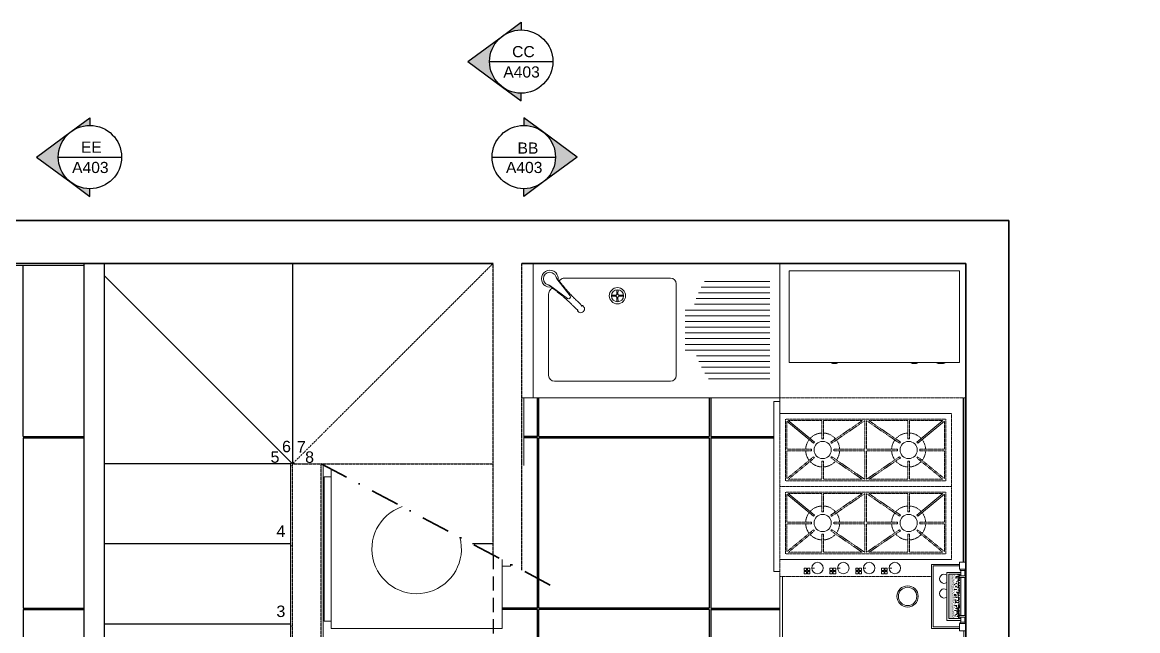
# Model space of a CAD drawing. Header units: millimetres. Extents: x -595 to 1676, y 24 to 912.
# Drawn here: x 481.2 to 870.5, y 268.2 to 480.7 of the extents above; entities that cross this region are included whole.
import ezdxf

# ---------------------------------------------------------------- set-up
doc = ezdxf.new("R2010")
doc.units = ezdxf.units.MM
doc.linetypes.add('DASHDOT', pattern=[1, 0.5, -0.25, 0, -0.25])
doc.linetypes.add('HIDDEN', pattern=[0.375, 0.25, -0.125])
for name, color, linetype, lineweight in [('A-FLOR-STRS', 1, 'Continuous', 25), ('A-FURN', 2, 'Continuous', 18), ('A-GLAZ-FULL', 4, 'Continuous', 25), ('A-WALL-FULL-EXTR', 3, 'Continuous', 35), ('A-WALL-FULL-INTR', 1, 'Continuous', 25)]:
    doc.layers.add(name, color=color, linetype=linetype, lineweight=lineweight)
doc.layers.add('A-TEXT', color=6, linetype='Continuous')
doc.layers.add('QUOTE', color=5, linetype='Continuous')
doc.styles.get("Standard").update_dxf_attribs({"font": 'arial.ttf'})

msp = doc.modelspace()

# ---------------------------------------------------------------- hatches: boundary and pattern name
at = {"layer": 'A-FURN'}
h = msp.add_hatch(color=256, dxfattribs=at)
h.dxf.hatch_style = 1
h.paths.add_polyline_path([(756.11, 288.92), (755.26, 288.92), (755.26, 288.07), (756.11, 288.07)])
h.paths.add_polyline_path([(763.96, 288.92), (763.11, 288.92), (763.11, 288.07), (763.96, 288.07)])
h.paths.add_polyline_path([(772.96, 290.07), (772.11, 290.07), (772.11, 289.22), (772.96, 289.22)])
h.paths.add_polyline_path([(783.11, 290.07), (782.26, 290.07), (782.26, 289.22), (783.11, 289.22)])
h = msp.add_hatch(dxfattribs=at)
h.set_pattern_fill('AR-SAND', color=256, scale=0.14, angle=-90, style=0)
h.set_pattern_definition([(307.5, (44.26596, -13765.78566), (0.2697553277, 0.00881907), [0, -0.2128, 0, -0.238, 0, -0.2275]), (277.5, (44.26596, -13765.78566), (0.395100449, -0.247768739), [0, -0.1148, 0, -0.1918, 0, -0.0735]), (237.5, (44.26596, -13765.61346), (0.0007922675, -0.4359798606), [0, -0.07, 0, -0.252, 0, -0.329]), (227.5, (44.26596, -13765.61346), (0.122874579, -0.420857725), [0, -0.035, 0, -0.1652, 0, -0.189])])
h.paths.add_polyline_path([(805.86, 287.9), (805.86, 272.41), (804.54, 272.41), (804.54, 287.9)])
h.paths.add_polyline_path([(804.54, 287.9), (804.54, 272.41)], flags=17)
h.paths.add_polyline_path([(808.74, 272.94), (808.35, 272.94), (808.35, 272.41), (808.74, 272.41)])
h.paths.add_polyline_path([(808.35, 287.37), (808.74, 287.37), (808.74, 287.9), (808.35, 287.9)])
h.paths.add_polyline_path([(808.74, 286.81), (808.35, 286.81), (808.35, 273.5), (808.74, 273.5)])
h = msp.add_hatch(dxfattribs=at)
h.set_pattern_fill('AR-SAND', color=256, scale=0.28, angle=-90, style=0)
h.set_pattern_definition([(307.5, (42.4995, -13765.78566), (0.539510655, 0.01763814), [0, -0.4256, 0, -0.476, 0, -0.455]), (277.5, (42.4995, -13765.78566), (0.7902009, -0.495537477), [0, -0.2296, 0, -0.3836, 0, -0.147]), (237.5, (42.4995, -13765.44126), (0.001584535, -0.871959721), [0, -0.14, 0, -0.504, 0, -0.658]), (227.5, (42.4995, -13765.44126), (0.24574916, -0.84171545), [0, -0.07, 0, -0.3304, 0, -0.378])])
h.paths.add_polyline_path([(806.58, 287.9), (806.58, 272.41), (805.68, 272.41), (805.6, 287.9)])
h = msp.add_hatch(dxfattribs=at)
h.set_pattern_fill('AR-SAND', color=256, scale=0.7, angle=-90, style=0)
h.set_pattern_definition([(307.5, (44.266, -13765.7857), (1.34877664, 0.04409535), [0, -1.064, 0, -1.19, 0, -1.1375]), (277.5, (44.266, -13765.7857), (1.97550225, -1.2388437), [0, -0.574, 0, -0.959, 0, -0.3675]), (237.5, (44.266, -13764.9247), (0.00396134, -2.1798993), [0, -0.35, 0, -1.26, 0, -1.645]), (227.5, (44.266, -13764.9247), (0.6143729, -2.10428862), [0, -0.175, 0, -0.826, 0, -0.945])])
h.paths.add_polyline_path([(807.69, 287.9), (807.69, 272.41), (806.58, 272.41), (806.58, 287.9)])
h = msp.add_hatch(dxfattribs=at)
h.set_pattern_fill('AR-SAND', color=256, scale=0.28, angle=-90, style=0)
h.set_pattern_definition([(307.5, (44.26596, -13765.78566), (0.539510655, 0.01763814), [0, -0.4256, 0, -0.476, 0, -0.455]), (277.5, (44.26596, -13765.78566), (0.7902009, -0.495537477), [0, -0.2296, 0, -0.3836, 0, -0.147]), (237.5, (44.26596, -13765.44126), (0.001584535, -0.871959721), [0, -0.14, 0, -0.504, 0, -0.658]), (227.5, (44.26596, -13765.44126), (0.24574916, -0.84171545), [0, -0.07, 0, -0.3304, 0, -0.378])])
h.paths.add_polyline_path([(808.18, 287.37), (808.35, 287.37), (808.35, 287.9), (807.69, 287.9), (807.69, 272.41), (808.35, 272.41), (808.35, 272.94), (808.18, 272.94), (808.18, 273.5), (808.35, 273.5), (808.35, 286.81), (808.18, 286.81)])
at = {"layer": 'QUOTE'}
h = msp.add_hatch(color=256, dxfattribs=at)
h.dxf.hatch_style = 1
h.paths.add_polyline_path([(856.77, 204.95), (847.87, 192.86, -0.5056), (865.66, 192.86)])
h.paths.add_polyline_path([(847.87, 192.86), (843.04, 186.31), (845.72, 186.31, -0.159985)])
h.paths.add_polyline_path([(865.66, 192.86, -0.159985), (867.82, 186.31), (870.49, 186.31)])
h.paths.add_polyline_path([(674.89, 433.65), (662.8, 442.55, -0.238429), (667.3, 433.65, -0.238429), (662.8, 424.75)])
h.paths.add_polyline_path([(662.8, 424.75, -0.159985), (656.25, 422.6), (656.25, 419.93)])
h.paths.add_polyline_path([(656.25, 447.37), (656.25, 444.7, -0.159985), (662.8, 442.55)])
h.paths.add_polyline_path([(655.34, 455.97, -0.159985), (648.79, 458.12), (655.34, 453.29)])
h.paths.add_polyline_path([(644.29, 467.02, -0.238429), (648.79, 475.91), (636.7, 467.02), (648.79, 458.12, -0.238429)])
h.paths.add_polyline_path([(655.34, 480.74), (648.79, 475.91, -0.159985), (655.34, 478.07)])
h.paths.add_polyline_path([(498.3, 442.55), (486.21, 433.65), (498.3, 424.75, -0.238429), (493.8, 433.65, -0.238429)])
h.paths.add_polyline_path([(504.85, 447.37), (498.3, 442.55, -0.159985), (504.85, 444.7)])
h.paths.add_polyline_path([(504.85, 422.6, -0.159985), (498.3, 424.75), (504.85, 419.93)])
h.paths.add_polyline_path([(267.69, 428.89), (255.6, 437.79, -0.238429), (260.1, 428.89, -0.238429), (255.6, 419.99)])
h.paths.add_polyline_path([(249.05, 442.61), (249.05, 439.94, -0.159985), (255.6, 437.79)])
h.paths.add_polyline_path([(255.6, 419.99, -0.159985), (249.05, 417.84), (249.05, 415.17)])

# ---------------------------------------------------------------- linework, layer by layer
at = {"layer": 'A-FLOR-STRS'}
for p, q in [((575.55, 396.49), (575.55, 326.84)), ((574.85, 326.49), (509.89, 326.49)), ((574.85, 298.49), (509.89, 298.49)), ((645.55, 298.49), (638.35, 298.49)), ((574.85, 270.49), (509.89, 270.49))]:
    msp.add_line(p, q, dxfattribs=at)
at = {"layer": 'A-FLOR-STRS', "linetype": 'HIDDEN', "ltscale": 0.001}
for p, q in [((575.9, 326.84), (645.55, 396.49)), ((575.55, 326.49), (645.55, 326.49))]:
    msp.add_line(p, q, dxfattribs=at)
at = {"layer": 'A-FLOR-STRS', "ltscale": 15}
msp.add_line((575.2, 326.84), (509.89, 392.15), dxfattribs=at)
at = {"layer": 'A-FURN'}
for p, q in [((502.89, 395.79), (310.02, 395.79)), ((745.55, 396.49), (659.55, 396.49)), ((659.55, 396.49), (659.55, 349.49)), ((745.55, 395.07), (745.55, 396.49)), ((745.55, 349.49), (745.55, 396.49)), ((745.55, 395.07), (745.55, 353.07)), ((748.86, 393.89), (808.36, 393.89)), ((748.86, 393.89), (748.86, 361.89)), ((808.36, 393.89), (808.36, 361.89)), ((669, 390.75), (668.6, 390.35)), ((707.45, 391.35), (670.43, 391.35)), ((709.45, 389.35), (709.45, 357.35)), ((742.15, 390.21), (719.26, 390.21)), ((664.93, 385.8), (664.93, 357.35)), ((666.22, 387.93), (665.51, 387.21)), ((688.45, 385.38), (686.83, 385.39)), ((688.76, 385.7), (688.75, 387.31)), ((689.11, 385.7), (689.13, 387.31)), ((689.43, 385.38), (691.05, 385.39)), ((742.15, 386.21), (717.22, 386.21)), ((742.15, 388.21), (718.15, 388.21)), ((673.45, 381.68), (674.5, 380.65)), ((674.99, 383.25), (676.04, 382.22)), ((688.45, 385.03), (686.83, 385.02)), ((688.76, 384.71), (688.75, 383.09)), ((689.11, 384.71), (689.13, 383.09)), ((689.43, 385.03), (691.05, 385.02)), ((742.15, 382.21), (715.86, 382.21)), ((742.15, 384.21), (716.46, 384.21)), ((742.15, 380.21), (712.58, 380.21)), ((742.15, 378.21), (712.58, 378.21)), ((742.15, 376.21), (712.58, 376.21)), ((742.15, 374.21), (712.58, 374.21)), ((742.15, 372.21), (712.58, 372.21)), ((742.15, 370.21), (712.58, 370.21)), ((742.15, 368.21), (712.58, 368.21)), ((742.15, 366.21), (712.58, 366.21)), ((742.15, 364.21), (716.54, 364.21)), ((742.15, 362.21), (717.32, 362.21)), ((742.15, 360.21), (718.27, 360.21)), ((742.15, 358.21), (719.4, 358.21)), ((808.36, 361.89), (748.86, 361.89)), ((763.31, 361.89), (766.07, 361.89)), ((791.14, 361.89), (793.94, 361.89)), ((803.61, 361.89), (799.91, 361.89)), ((707.45, 355.35), (666.93, 355.35)), ((742.15, 356.21), (720.75, 356.21)), ((745.55, 338.07), (745.55, 353.07)), ((659.55, 349.49), (655.55, 349.49)), ((656.25, 349.49), (656.25, 325.84)), ((659.55, 349.49), (745.55, 349.49)), ((743.55, 288.86), (743.55, 348.26)), ((743.55, 348.26), (745.55, 348.26)), ((809.55, 349.49), (809.55, 292.13)), ((809.85, 292.13), (809.85, 349.49)), ((805.55, 344.07), (745.55, 344.07)), ((757.39, 333.68), (748.05, 341.34)), ((757.71, 334.06), (748.55, 341.57)), ((793.39, 334.06), (802.54, 341.57)), ((793.71, 333.68), (803.05, 341.34)), ((760.8, 335.26), (760.3, 335.26)), ((790.3, 335.26), (790.8, 335.26)), ((756.61, 331.07), (756.61, 331.57)), ((757.39, 333.68), (757.71, 334.06)), ((763.69, 333.66), (763.41, 334.08)), ((764.49, 331.07), (764.49, 331.57)), ((786.61, 331.07), (786.61, 331.57)), ((787.41, 333.66), (787.69, 334.08)), ((793.71, 333.68), (793.39, 334.06)), ((794.49, 331.07), (794.49, 331.57)), ((757.71, 328.58), (757.39, 328.96)), ((760.8, 327.38), (760.3, 327.38)), ((763.41, 328.56), (763.69, 328.98)), ((787.69, 328.56), (787.41, 328.98)), ((790.3, 327.38), (790.8, 327.38)), ((793.39, 328.58), (793.71, 328.96)), ((574.85, 326.49), (575.2, 326.84)), ((574.85, 298.49), (574.85, 326.49)), ((574.85, 325.79), (575.55, 325.79)), ((575.2, 326.84), (575.55, 326.84)), ((575.2, 326.84), (575.55, 326.49)), ((575.55, 326.84), (575.9, 326.84)), ((575.55, 326.49), (575.55, 326.84)), ((575.55, 326.49), (575.9, 326.84)), ((576.25, 326.49), (575.9, 326.84)), ((586.25, 326.12), (586.25, 185.79)), ((589.05, 268.99), (589.05, 324.49)), ((589.05, 324.49), (589.32, 324.49)), ((589.05, 321.99), (586.55, 321.99)), ((586.55, 271.49), (586.55, 321.99)), ((757.39, 308.18), (748.05, 315.84)), ((757.71, 308.56), (748.55, 316.07)), ((793.39, 308.56), (802.54, 316.07)), ((793.71, 308.18), (803.05, 315.84)), ((757.39, 308.18), (757.71, 308.56)), ((760.8, 309.76), (760.3, 309.76)), ((763.69, 308.16), (763.41, 308.58)), ((787.41, 308.16), (787.69, 308.58)), ((790.3, 309.76), (790.8, 309.76)), ((793.71, 308.18), (793.39, 308.56)), ((756.61, 305.57), (756.61, 306.07)), ((764.49, 305.57), (764.49, 306.07)), ((786.61, 305.57), (786.61, 306.07)), ((794.49, 305.57), (794.49, 306.07)), ((757.71, 303.08), (757.39, 303.46)), ((760.8, 301.88), (760.3, 301.88)), ((763.41, 303.06), (763.69, 303.48)), ((787.69, 303.06), (787.41, 303.48)), ((790.3, 301.88), (790.8, 301.88)), ((793.39, 303.08), (793.71, 303.46)), ((574.85, 270.49), (574.85, 298.49)), ((574.85, 297.79), (575.55, 297.79)), ((648.65, 293.03), (648.65, 268.99)), ((805.55, 293.07), (745.55, 293.07)), ((810.52, 292.13), (808.34, 292.13)), ((808.34, 292.13), (808.34, 289.64)), ((810.52, 292.13), (810.52, 289.64)), ((648.65, 290.74), (651.65, 290.74)), ((651.65, 290.74), (651.65, 291.44)), ((743.55, 288.86), (745.55, 288.86)), ((754.11, 290.07), (754.96, 290.07)), ((754.11, 289.22), (754.11, 290.07)), ((754.11, 289.22), (754.96, 289.22)), ((754.11, 288.07), (754.11, 288.92)), ((754.11, 288.92), (754.96, 288.92)), ((754.96, 288.07), (754.11, 288.07)), ((754.96, 289.22), (754.96, 290.07)), ((754.96, 288.07), (754.96, 288.92)), ((755.26, 289.22), (755.26, 290.07)), ((755.26, 290.07), (756.11, 290.07)), ((755.26, 289.22), (756.11, 289.22)), ((755.26, 288.07), (755.26, 288.92)), ((755.26, 288.92), (756.11, 288.92)), ((756.11, 288.07), (755.26, 288.07)), ((756.11, 290.07), (756.11, 289.22)), ((756.11, 288.92), (756.11, 288.07)), ((757.67, 290.07), (756.99, 290.07)), ((763.11, 289.22), (763.11, 290.07)), ((763.11, 290.07), (763.96, 290.07)), ((763.11, 289.22), (763.96, 289.22)), ((763.11, 288.07), (763.11, 288.92)), ((763.11, 288.92), (763.96, 288.92)), ((763.96, 288.07), (763.11, 288.07)), ((763.96, 289.22), (763.96, 290.07)), ((763.96, 288.07), (763.96, 288.92)), ((764.26, 290.07), (765.11, 290.07)), ((764.26, 289.22), (764.26, 290.07)), ((764.26, 289.22), (765.11, 289.22)), ((764.26, 288.07), (764.26, 288.92)), ((764.26, 288.92), (765.11, 288.92)), ((765.11, 288.07), (764.26, 288.07)), ((765.11, 290.07), (765.11, 289.22)), ((765.11, 288.92), (765.11, 288.07)), ((766.67, 290.07), (765.99, 290.07)), ((772.11, 289.22), (772.11, 290.07)), ((772.11, 290.07), (772.96, 290.07)), ((772.11, 289.22), (772.96, 289.22)), ((772.11, 288.07), (772.11, 288.92)), ((772.11, 288.92), (772.96, 288.92)), ((772.96, 288.07), (772.11, 288.07)), ((772.96, 289.22), (772.96, 290.07)), ((772.96, 288.07), (772.96, 288.92)), ((773.26, 290.07), (774.11, 290.07)), ((773.26, 289.22), (773.26, 290.07)), ((773.26, 289.22), (774.11, 289.22)), ((773.26, 288.07), (773.26, 288.92)), ((773.26, 288.92), (774.11, 288.92)), ((774.11, 288.07), (773.26, 288.07)), ((774.11, 290.07), (774.11, 289.22)), ((774.11, 288.92), (774.11, 288.07)), ((775.67, 290.07), (774.99, 290.07)), ((781.11, 289.22), (781.11, 290.07)), ((781.11, 290.07), (781.96, 290.07)), ((781.11, 289.22), (781.96, 289.22)), ((781.11, 288.07), (781.11, 288.92)), ((781.11, 288.92), (781.96, 288.92)), ((781.96, 288.07), (781.11, 288.07)), ((781.96, 289.22), (781.96, 290.07)), ((781.96, 288.07), (781.96, 288.92)), ((782.26, 290.07), (783.11, 290.07)), ((782.26, 289.22), (782.26, 290.07)), ((782.26, 289.22), (783.11, 289.22)), ((782.26, 288.07), (782.26, 288.92)), ((782.26, 288.92), (783.11, 288.92)), ((783.11, 288.07), (782.26, 288.07)), ((783.11, 290.07), (783.11, 289.22)), ((783.11, 288.92), (783.11, 288.07)), ((784.67, 290.07), (783.99, 290.07)), ((798.52, 268.95), (798.52, 291.35)), ((798.52, 291.35), (808.34, 291.35)), ((799.08, 290.79), (808.34, 290.79)), ((799.08, 269.51), (799.08, 290.79)), ((803.89, 288.55), (803.89, 271.75)), ((803.89, 288.55), (808.74, 288.55)), ((808.34, 289.64), (810.52, 289.64)), ((808.54, 289.64), (808.54, 289.17)), ((808.54, 289.17), (810.32, 289.17)), ((808.74, 289.17), (808.74, 287.37)), ((810.12, 289.17), (810.12, 287.37)), ((810.32, 289.64), (810.32, 289.17)), ((745.55, 287.07), (745.55, 167.07)), ((746.55, 287.07), (746.55, 167.07)), ((804.54, 287.9), (804.54, 272.41)), ((804.54, 287.9), (808.74, 287.9)), ((808.18, 286.81), (808.18, 287.37)), ((808.18, 287.37), (810.12, 287.37)), ((810.12, 286.81), (808.18, 286.81)), ((808.74, 286.81), (808.74, 273.5)), ((810.12, 287.37), (810.55, 287.37)), ((810.55, 286.81), (810.12, 286.81)), ((810.12, 286.81), (810.12, 273.5)), ((810.12, 273.5), (808.18, 273.5)), ((808.18, 273.5), (808.18, 272.94)), ((808.18, 272.94), (810.12, 272.94)), ((808.74, 272.94), (808.74, 271.14)), ((810.55, 273.5), (810.12, 273.5)), ((810.12, 272.94), (810.55, 272.94)), ((810.12, 272.94), (810.12, 271.14)), ((574.85, 242.49), (574.85, 270.49)), ((574.85, 269.79), (575.55, 269.79)), ((589.05, 271.49), (586.55, 271.49)), ((648.65, 268.99), (589.05, 268.99)), ((808.34, 268.95), (798.52, 268.95)), ((808.34, 269.51), (799.08, 269.51)), ((803.89, 271.75), (808.74, 271.75)), ((804.54, 272.41), (808.74, 272.41)), ((808.74, 272.41), (804.54, 272.41)), ((808.34, 270.66), (810.52, 270.66)), ((808.34, 270.66), (808.34, 268.18)), ((808.54, 271.14), (810.32, 271.14)), ((808.54, 271.14), (808.54, 270.66)), ((810.32, 271.14), (810.32, 270.66)), ((810.52, 270.66), (810.52, 268.18)), ((808.34, 268.18), (810.52, 268.18)), ((809.85, 251.49), (809.85, 268.18))]:
    msp.add_line(p, q, dxfattribs=at)
at = {"layer": 'A-FURN', "ltscale": 4}
for p, q in [((667.87, 391.11), (667.83, 391.16)), ((667.83, 391.16), (672.43, 385.14)), ((667.92, 391.05), (667.87, 391.11)), ((667.96, 391), (667.92, 391.05)), ((668.01, 390.95), (667.96, 391)), ((668.05, 390.9), (668.01, 390.95)), ((668.1, 390.85), (668.05, 390.9)), ((668.15, 390.8), (668.1, 390.85)), ((668.2, 390.76), (668.15, 390.8)), ((668.24, 390.71), (668.2, 390.76)), ((668.29, 390.66), (668.24, 390.71)), ((668.34, 390.61), (668.29, 390.66)), ((668.39, 390.57), (668.34, 390.61)), ((668.44, 390.52), (668.39, 390.57)), ((668.49, 390.47), (668.44, 390.52)), ((668.54, 390.42), (668.49, 390.47)), ((668.58, 390.37), (668.54, 390.42)), ((668.63, 390.32), (668.58, 390.37)), ((668.67, 390.27), (668.63, 390.32)), ((668.72, 390.22), (668.67, 390.27)), ((668.76, 390.17), (668.72, 390.22)), ((668.81, 390.12), (668.76, 390.17)), ((668.85, 390.07), (668.81, 390.12)), ((668.89, 390.01), (668.85, 390.07)), ((668.93, 389.96), (668.89, 390.01)), ((668.98, 389.91), (668.93, 389.96)), ((669.02, 389.86), (668.98, 389.91)), ((669.06, 389.8), (669.02, 389.86)), ((669.1, 389.75), (669.06, 389.8)), ((669.14, 389.7), (669.1, 389.75)), ((669.19, 389.65), (669.14, 389.7)), ((669.23, 389.59), (669.19, 389.65)), ((669.27, 389.54), (669.23, 389.59)), ((669.31, 389.49), (669.27, 389.54)), ((669.35, 389.43), (669.31, 389.49)), ((669.4, 389.38), (669.35, 389.43)), ((669.44, 389.33), (669.4, 389.38)), ((669.48, 389.28), (669.44, 389.33)), ((669.66, 389.07), (669.48, 389.28)), ((664.72, 389.03), (664.69, 389.04)), ((664.75, 389.01), (664.72, 389.03)), ((664.77, 389), (664.75, 389.01)), ((664.8, 388.99), (664.77, 389)), ((664.83, 388.98), (664.8, 388.99)), ((664.86, 388.97), (664.83, 388.98)), ((664.88, 388.96), (664.86, 388.97)), ((664.91, 388.95), (664.88, 388.96)), ((664.94, 388.94), (664.91, 388.95)), ((664.97, 388.93), (664.94, 388.94)), ((664.99, 388.91), (664.97, 388.93)), ((665.02, 388.9), (664.99, 388.91)), ((665.05, 388.89), (665.02, 388.9)), ((665.08, 388.88), (665.05, 388.89)), ((665.1, 388.87), (665.08, 388.88)), ((665.13, 388.85), (665.1, 388.87)), ((665.16, 388.84), (665.13, 388.85)), ((665.18, 388.83), (665.16, 388.84)), ((665.21, 388.81), (665.18, 388.83)), ((665.23, 388.8), (665.21, 388.81)), ((665.29, 388.76), (665.23, 388.8)), ((671.51, 384.2), (665.29, 388.76)), ((665.35, 388.73), (665.29, 388.76)), ((665.4, 388.69), (665.35, 388.73)), ((665.46, 388.65), (665.4, 388.69)), ((665.51, 388.6), (665.46, 388.65)), ((665.56, 388.56), (665.51, 388.6)), ((665.62, 388.52), (665.56, 388.56)), ((665.67, 388.47), (665.62, 388.52)), ((665.72, 388.42), (665.67, 388.47)), ((665.77, 388.38), (665.72, 388.42)), ((665.82, 388.33), (665.77, 388.38)), ((665.86, 388.28), (665.82, 388.33)), ((665.91, 388.23), (665.86, 388.28)), ((665.96, 388.18), (665.91, 388.23)), ((666.01, 388.14), (665.96, 388.18)), ((666.06, 388.09), (666.01, 388.14)), ((666.11, 388.04), (666.06, 388.09)), ((666.16, 387.99), (666.11, 388.04)), ((666.21, 387.95), (666.16, 387.99)), ((666.26, 387.9), (666.21, 387.95)), ((666.4, 387.79), (666.26, 387.9)), ((667.06, 387.27), (666.4, 387.79)), ((667.29, 387.1), (667.06, 387.27)), ((667.51, 386.92), (667.29, 387.1)), ((667.73, 386.75), (667.51, 386.92)), ((667.95, 386.57), (667.73, 386.75)), ((668.17, 386.39), (667.95, 386.57)), ((668.4, 386.22), (668.17, 386.39)), ((668.62, 386.04), (668.4, 386.22)), ((668.84, 385.86), (668.62, 386.04)), ((669.06, 385.68), (668.84, 385.86)), ((669.28, 385.5), (669.06, 385.68)), ((669.5, 385.32), (669.28, 385.5)), ((669.84, 388.85), (669.66, 389.07)), ((670.02, 388.64), (669.84, 388.85)), ((670.19, 388.43), (670.02, 388.64)), ((670.37, 388.22), (670.19, 388.43)), ((670.55, 388.01), (670.37, 388.22)), ((670.73, 387.79), (670.55, 388.01)), ((670.9, 387.58), (670.73, 387.79)), ((671.08, 387.37), (670.9, 387.58)), ((671.26, 387.16), (671.08, 387.37)), ((671.44, 386.95), (671.26, 387.16)), ((671.62, 386.74), (671.44, 386.95)), ((671.81, 386.53), (671.62, 386.74)), ((671.99, 386.33), (671.81, 386.53)), ((672.17, 386.12), (671.99, 386.33)), ((672.36, 385.92), (672.17, 386.12)), ((672.55, 385.71), (672.36, 385.92)), ((672.74, 385.51), (672.55, 385.71)), ((672.93, 385.31), (672.74, 385.51)), ((669.71, 385.14), (669.5, 385.32)), ((669.93, 384.96), (669.71, 385.14)), ((670.15, 384.77), (669.93, 384.96)), ((670.36, 384.59), (670.15, 384.77)), ((670.58, 384.4), (670.36, 384.59)), ((670.79, 384.21), (670.58, 384.4)), ((671, 384.03), (670.79, 384.21)), ((671.21, 383.84), (671, 384.03)), ((671.42, 383.64), (671.21, 383.84)), ((671.49, 383.58), (671.42, 383.64)), ((671.57, 383.51), (671.49, 383.58)), ((671.64, 383.44), (671.57, 383.51)), ((671.71, 383.37), (671.64, 383.44)), ((671.79, 383.3), (671.71, 383.37)), ((671.86, 383.24), (671.79, 383.3)), ((671.93, 383.17), (671.86, 383.24)), ((672, 383.1), (671.93, 383.17)), ((672.08, 383.03), (672, 383.1)), ((672.15, 382.96), (672.08, 383.03)), ((672.22, 382.89), (672.15, 382.96)), ((672.29, 382.82), (672.22, 382.89)), ((672.37, 382.75), (672.29, 382.82)), ((672.44, 382.69), (672.37, 382.75)), ((672.51, 382.62), (672.44, 382.69)), ((672.58, 382.55), (672.51, 382.62)), ((672.65, 382.48), (672.58, 382.55)), ((672.73, 382.41), (672.65, 382.48)), ((672.8, 382.34), (672.73, 382.41)), ((672.87, 382.27), (672.8, 382.34)), ((672.91, 382.23), (672.87, 382.27)), ((672.95, 382.2), (672.91, 382.23)), ((673.12, 385.11), (672.93, 385.31)), ((672.98, 382.16), (672.95, 382.2)), ((673.02, 382.12), (672.98, 382.16)), ((673.06, 382.08), (673.02, 382.12)), ((673.1, 382.04), (673.06, 382.08)), ((673.14, 382), (673.1, 382.04)), ((673.18, 385.05), (673.12, 385.11)), ((673.17, 381.96), (673.14, 382)), ((673.21, 381.92), (673.17, 381.96)), ((673.24, 384.98), (673.18, 385.05)), ((673.25, 381.88), (673.21, 381.92)), ((673.31, 384.92), (673.24, 384.98)), ((673.29, 381.84), (673.25, 381.88)), ((673.33, 381.8), (673.29, 381.84)), ((673.37, 384.85), (673.31, 384.92)), ((673.37, 381.76), (673.33, 381.8)), ((673.43, 384.79), (673.37, 384.85)), ((673.41, 381.72), (673.37, 381.76)), ((673.45, 381.68), (673.41, 381.72)), ((673.5, 384.72), (673.43, 384.79)), ((673.56, 384.66), (673.5, 384.72)), ((673.62, 384.59), (673.56, 384.66)), ((673.69, 384.53), (673.62, 384.59)), ((673.75, 384.46), (673.69, 384.53)), ((673.81, 384.4), (673.75, 384.46)), ((673.88, 384.33), (673.81, 384.4)), ((673.94, 384.27), (673.88, 384.33)), ((674.01, 384.2), (673.94, 384.27)), ((674.07, 384.14), (674.01, 384.2)), ((674.13, 384.08), (674.07, 384.14)), ((674.2, 384.01), (674.13, 384.08)), ((674.26, 383.95), (674.2, 384.01)), ((674.33, 383.88), (674.26, 383.95)), ((674.39, 383.82), (674.33, 383.88)), ((674.43, 383.78), (674.39, 383.82)), ((674.47, 383.74), (674.43, 383.78)), ((674.51, 383.71), (674.47, 383.74)), ((674.54, 383.67), (674.51, 383.71)), ((674.59, 383.63), (674.54, 383.67)), ((674.63, 383.6), (674.59, 383.63)), ((674.67, 383.56), (674.63, 383.6)), ((674.71, 383.52), (674.67, 383.56)), ((674.75, 383.48), (674.71, 383.52)), ((674.79, 383.44), (674.75, 383.48)), ((674.83, 383.41), (674.79, 383.44)), ((674.87, 383.37), (674.83, 383.41)), ((674.91, 383.33), (674.87, 383.37)), ((674.95, 383.29), (674.91, 383.33)), ((674.99, 383.25), (674.95, 383.29)), ((676.07, 382.18), (676.04, 382.22)), ((676.11, 382.14), (676.07, 382.18)), ((676.15, 382.1), (676.11, 382.14)), ((676.18, 382.06), (676.15, 382.1)), ((676.22, 382.02), (676.18, 382.06)), ((676.24, 382), (676.22, 382.02)), ((676.26, 381.97), (676.24, 382)), ((676.28, 381.95), (676.26, 381.97)), ((676.29, 381.92), (676.28, 381.95)), ((676.31, 381.9), (676.29, 381.92)), ((676.33, 381.87), (676.31, 381.9)), ((676.35, 381.84), (676.33, 381.87)), ((676.37, 381.82), (676.35, 381.84)), ((676.38, 381.79), (676.37, 381.82)), ((676.4, 381.76), (676.38, 381.79)), ((676.42, 381.73), (676.4, 381.76)), ((676.44, 381.71), (676.42, 381.73)), ((676.45, 381.68), (676.44, 381.71)), ((676.47, 381.65), (676.45, 381.68)), ((676.49, 381.62), (676.47, 381.65)), ((676.5, 381.59), (676.49, 381.62)), ((676.52, 381.57), (676.5, 381.59)), ((676.54, 381.54), (676.52, 381.57)), ((676.55, 381.51), (676.54, 381.54)), ((676.57, 381.49), (676.55, 381.51)), ((674.54, 380.62), (674.5, 380.65)), ((674.58, 380.58), (674.54, 380.62)), ((674.62, 380.55), (674.58, 380.58)), ((674.66, 380.51), (674.62, 380.55)), ((674.7, 380.48), (674.66, 380.51)), ((674.73, 380.46), (674.7, 380.48)), ((674.75, 380.44), (674.73, 380.46)), ((674.78, 380.42), (674.75, 380.44)), ((674.81, 380.4), (674.78, 380.42)), ((674.83, 380.39), (674.81, 380.4)), ((674.86, 380.37), (674.83, 380.39)), ((674.89, 380.35), (674.86, 380.37)), ((674.92, 380.34), (674.89, 380.35)), ((674.94, 380.32), (674.92, 380.34)), ((674.97, 380.3), (674.94, 380.32)), ((675, 380.29), (674.97, 380.3)), ((675.03, 380.27), (675, 380.29)), ((675.06, 380.25), (675.03, 380.27)), ((675.09, 380.24), (675.06, 380.25)), ((675.11, 380.22), (675.09, 380.24)), ((675.14, 380.21), (675.11, 380.22)), ((675.17, 380.19), (675.14, 380.21)), ((675.2, 380.17), (675.17, 380.19)), ((675.23, 380.16), (675.2, 380.17)), ((675.25, 380.14), (675.23, 380.16))]:
    msp.add_line(p, q, dxfattribs=at)
at = {"layer": 'A-FURN', "linetype": 'HIDDEN', "ltscale": 0.001}
for p, q in [((810.55, 349.49), (745.55, 349.49)), ((805.55, 293.07), (805.55, 344.07)), ((775.55, 342.07), (747.55, 342.07)), ((747.55, 320.57), (747.55, 342.07)), ((748.05, 331.57), (748.05, 341.34)), ((760.3, 341.57), (748.55, 341.57)), ((760.3, 335.26), (760.3, 341.57)), ((760.8, 335.26), (760.8, 341.57)), ((774.37, 341.57), (760.8, 341.57)), ((763.41, 334.08), (774.37, 341.57)), ((763.69, 333.66), (775.26, 341.57)), ((775.3, 341.57), (775.26, 341.57)), ((775.3, 341.57), (775.3, 331.57)), ((803.55, 342.07), (775.55, 342.07)), ((775.8, 341.57), (775.8, 331.57)), ((775.84, 341.57), (775.8, 341.57)), ((787.41, 333.66), (775.84, 341.57)), ((787.69, 334.08), (776.72, 341.57)), ((790.3, 341.57), (776.72, 341.57)), ((790.3, 335.26), (790.3, 341.57)), ((790.8, 335.26), (790.8, 341.57)), ((802.54, 341.57), (790.8, 341.57)), ((803.05, 331.57), (803.05, 341.34)), ((803.55, 320.57), (803.55, 342.07)), ((745.55, 287.07), (745.55, 338.07)), ((756.61, 331.57), (748.05, 331.57)), ((756.61, 331.07), (748.05, 331.07)), ((748.05, 321.3), (748.05, 331.07)), ((775.3, 331.57), (764.49, 331.57)), ((775.3, 331.07), (764.49, 331.07)), ((775.3, 331.07), (775.3, 321.07)), ((775.8, 331.57), (786.61, 331.57)), ((775.8, 331.07), (786.61, 331.07)), ((775.8, 331.07), (775.8, 321.07)), ((794.49, 331.57), (803.05, 331.57)), ((794.49, 331.07), (803.05, 331.07)), ((803.05, 321.3), (803.05, 331.07)), ((748.05, 321.3), (757.39, 328.96)), ((748.55, 321.07), (757.71, 328.58)), ((760.3, 321.07), (760.3, 327.38)), ((760.8, 321.07), (760.8, 327.38)), ((774.37, 321.07), (763.41, 328.56)), ((775.26, 321.07), (763.69, 328.98)), ((775.84, 321.07), (787.41, 328.98)), ((776.72, 321.07), (787.69, 328.56)), ((790.3, 321.07), (790.3, 327.38)), ((790.8, 321.07), (790.8, 327.38)), ((802.54, 321.07), (793.39, 328.58)), ((803.05, 321.3), (793.71, 328.96)), ((775.55, 320.57), (747.55, 320.57)), ((760.3, 321.07), (748.55, 321.07)), ((774.37, 321.07), (760.8, 321.07)), ((775.3, 321.07), (775.26, 321.07)), ((803.55, 320.57), (775.55, 320.57)), ((775.84, 321.07), (775.8, 321.07)), ((790.3, 321.07), (776.72, 321.07)), ((802.54, 321.07), (790.8, 321.07)), ((805.55, 318.57), (745.55, 318.57)), ((747.55, 295.07), (747.55, 316.57)), ((775.55, 316.57), (747.55, 316.57)), ((748.05, 306.07), (748.05, 315.84)), ((760.3, 316.07), (748.55, 316.07)), ((760.3, 309.76), (760.3, 316.07)), ((774.37, 316.07), (760.8, 316.07)), ((760.8, 309.76), (760.8, 316.07)), ((763.41, 308.58), (774.37, 316.07)), ((763.69, 308.16), (775.26, 316.07)), ((775.3, 316.07), (775.3, 306.07)), ((803.55, 316.57), (775.55, 316.57)), ((775.8, 316.07), (775.8, 306.07)), ((787.41, 308.16), (775.84, 316.07)), ((790.3, 316.07), (776.72, 316.07)), ((787.69, 308.58), (776.72, 316.07)), ((790.3, 309.76), (790.3, 316.07)), ((802.54, 316.07), (790.8, 316.07)), ((790.8, 309.76), (790.8, 316.07)), ((803.05, 306.07), (803.05, 315.84)), ((803.55, 295.07), (803.55, 316.57)), ((756.61, 306.07), (748.05, 306.07)), ((748.05, 295.8), (748.05, 305.57)), ((756.61, 305.57), (748.05, 305.57)), ((775.3, 306.07), (764.49, 306.07)), ((775.3, 305.57), (764.49, 305.57)), ((775.3, 305.57), (775.3, 295.57)), ((775.8, 306.07), (786.61, 306.07)), ((775.8, 305.57), (775.8, 295.57)), ((775.8, 305.57), (786.61, 305.57)), ((794.49, 306.07), (803.05, 306.07)), ((794.49, 305.57), (803.05, 305.57)), ((803.05, 295.8), (803.05, 305.57)), ((748.05, 295.8), (757.39, 303.46)), ((748.55, 295.57), (757.71, 303.08)), ((760.3, 295.57), (760.3, 301.88)), ((760.8, 295.57), (760.8, 301.88)), ((774.37, 295.57), (763.41, 303.06)), ((775.26, 295.57), (763.69, 303.48)), ((775.84, 295.57), (787.41, 303.48)), ((776.72, 295.57), (787.69, 303.06)), ((790.3, 295.57), (790.3, 301.88)), ((790.8, 295.57), (790.8, 301.88)), ((802.54, 295.57), (793.39, 303.08)), ((803.05, 295.8), (793.71, 303.46)), ((775.55, 295.07), (747.55, 295.07)), ((760.3, 295.57), (748.55, 295.57)), ((774.37, 295.57), (760.8, 295.57)), ((775.3, 295.57), (775.26, 295.57)), ((803.55, 295.07), (775.55, 295.07)), ((775.84, 295.57), (775.8, 295.57)), ((790.3, 295.57), (776.72, 295.57)), ((802.54, 295.57), (790.8, 295.57)), ((798.52, 287.07), (745.55, 287.07))]:
    msp.add_line(p, q, dxfattribs=at)
at = {"layer": 'A-FURN', "ltscale": 4}
for points in [[(668.24, 390.7, 0.243737), (667.4, 393.27, 1), (663.28, 389.07, 0.244286), (665.87, 388.28)], [(667.46, 391.87, 0.121688), (666.89, 392.78, 1), (663.76, 389.59, 0.123107), (664.69, 389.04)], [(674.84, 380.34, 0.150311), (675.2, 379.66, 1), (677.04, 381.53, 0.145063), (676.38, 381.88)]]:
    msp.add_lwpolyline(points, format="xyb", dxfattribs=at)
msp.add_lwpolyline([(667.45, 391.89), (667.46, 391.87), (667.47, 391.84), (667.49, 391.81), (667.5, 391.78), (667.51, 391.75), (667.53, 391.72), (667.54, 391.7), (667.55, 391.67), (667.56, 391.64), (667.58, 391.61), (667.59, 391.58), (667.6, 391.55), (667.62, 391.52), (667.63, 391.5), (667.64, 391.47), (667.66, 391.44), (667.67, 391.41), (667.69, 391.39), (667.7, 391.36), (667.72, 391.33), (667.75, 391.27), (667.79, 391.22), (667.83, 391.16)], dxfattribs=at)
at = {"layer": 'A-FURN'}
for centre, radius in [((688.94, 385.2), 2.84), ((688.94, 385.2), 2.11), ((688.94, 385.2), 0.523), ((760.55, 331.32), 3), ((790.55, 331.32), 3), ((760.55, 305.82), 3), ((790.55, 305.82), 3), ((758.77, 290.07), 2), ((767.77, 290.07), 2), ((776.77, 290.07), 2), ((785.77, 290.07), 2), ((790.18, 280.15), 3.7), ((790.18, 280.15), 3.2)]:
    msp.add_circle(centre, radius, dxfattribs=at)
for centre, radius, start, end in [((670.43, 389.35), 2, 90, 135.3941), ((707.45, 389.35), 2, 0, 90), ((666.93, 385.8), 2, 135.3941, 180), ((764.69, 364.04), 2.56, 237.2117, 302.7883), ((792.54, 364.09), 2.61, 237.5604, 302.4396), ((801.76, 365.9), 4.42, 245.197, 294.803), ((666.93, 357.35), 2, 180, 270), ((707.45, 357.35), 2, 270, 0), ((618.85, 296.74), 15.62, 108.9231, 15.2051), ((802.91, 286.32), 1.6, 52.5045, 307.4955), ((802.91, 281.2), 1.6, 52.5045, 307.4955)]:
    msp.add_arc(centre, radius, start, end, dxfattribs=at)
at = {"layer": 'A-FURN', "ltscale": 4}
msp.add_arc((671.84, 384.8), 0.687, 241.209, 29.8779, dxfattribs=at)
at = {"layer": 'A-FURN', "linetype": 'HIDDEN', "ltscale": 0.001}
for centre, start, end in [((760.55, 331.32), 142.3893, 177.5869), ((760.55, 331.32), 92.4131, 137.5627), ((760.55, 331.32), 40.7557, 87.5869), ((760.55, 331.32), 2.4131, 35.9177), ((790.55, 331.32), 144.0823, 177.5869), ((790.55, 331.32), 92.4131, 139.2443), ((790.55, 331.32), 42.4373, 87.5869), ((790.55, 331.32), 2.4131, 37.6107), ((760.55, 331.32), 182.4131, 217.6107), ((760.55, 331.32), 324.0823, 357.5869), ((790.55, 331.32), 182.4131, 215.9177), ((790.55, 331.32), 322.3893, 357.5869), ((760.55, 331.32), 222.4373, 267.5869), ((760.55, 331.32), 272.4131, 319.2443), ((790.55, 331.32), 220.7557, 267.5869), ((790.55, 331.32), 272.4131, 317.5627), ((760.55, 305.82), 92.4131, 137.5627), ((760.55, 305.82), 40.7557, 87.5869), ((790.55, 305.82), 92.4131, 139.2443), ((790.55, 305.82), 42.4373, 87.5869), ((760.55, 305.82), 142.3893, 177.5869), ((760.55, 305.82), 2.4131, 35.9177), ((790.55, 305.82), 144.0823, 177.5869), ((790.55, 305.82), 2.4131, 37.6107), ((760.55, 305.82), 182.4131, 217.6107), ((760.55, 305.82), 324.0823, 357.5869), ((790.55, 305.82), 182.4131, 215.9177), ((790.55, 305.82), 322.3893, 357.5869), ((760.55, 305.82), 222.4373, 267.5869), ((760.55, 305.82), 272.4131, 319.2443), ((790.55, 305.82), 220.7557, 267.5869), ((790.55, 305.82), 272.4131, 317.5627)]:
    msp.add_arc(centre, 5.94, start, end, dxfattribs=at)
at = {"layer": 'A-GLAZ-FULL'}
for p, q in [((502.89, 214.49), (502.89, 396.49)), ((509.89, 213.1), (509.89, 396.49))]:
    msp.add_line(p, q, dxfattribs=at)
at = {"layer": 'A-TEXT'}
for p, q in [((481.5, 336.04), (481.5, 395.79)), ((661, 336.04), (661, 349.49)), ((661.5, 336.04), (661.5, 349.49)), ((721, 349.49), (721, 336.04)), ((721.5, 349.49), (721.5, 336.04)), ((481.5, 336.04), (502.89, 336.04)), ((481.5, 335.54), (481.5, 276.04)), ((481.5, 335.54), (502.89, 335.54)), ((661, 336.04), (656.25, 336.04)), ((661, 335.54), (656.25, 335.54)), ((661, 276.04), (661, 335.54)), ((661.5, 336.04), (721, 336.04)), ((661.5, 276.04), (661.5, 335.54)), ((661.5, 335.54), (721, 335.54)), ((721, 335.54), (721, 276.04)), ((721.5, 336.04), (743.55, 336.04)), ((721.5, 335.54), (743.55, 335.54)), ((721.5, 335.54), (721.5, 276.04)), ((481.5, 276.04), (502.89, 276.04)), ((481.5, 275.54), (481.5, 216.04)), ((481.5, 275.54), (502.89, 275.54)), ((661, 276.04), (648.65, 276.04)), ((661, 275.54), (648.65, 275.54)), ((661, 216.04), (661, 275.54)), ((721, 276.04), (661.5, 276.04)), ((661.5, 216.04), (661.5, 275.54)), ((721, 275.54), (661.5, 275.54)), ((721, 275.54), (721, 216.04)), ((721.5, 276.04), (745.55, 276.04)), ((721.5, 275.54), (721.5, 216.04)), ((721.5, 275.54), (745.55, 275.54))]:
    msp.add_line(p, q, dxfattribs=at)
at = {"layer": 'A-TEXT', "linetype": 'HIDDEN', "ltscale": 20}
msp.add_line((645.55, 294.67), (645.55, 214.49), dxfattribs=at)
at = {"layer": 'A-WALL-FULL-EXTR'}
for p, q in [((225.55, 411.49), (825.55, 411.49)), ((825.55, 411.49), (825.55, 251.49)), ((240.55, 396.49), (645.55, 396.49)), ((655.55, 396.49), (810.55, 396.49)), ((810.55, 396.49), (810.55, 251.49))]:
    msp.add_line(p, q, dxfattribs=at)
at = {"layer": 'A-WALL-FULL-EXTR', "linetype": 'DASHDOT', "ltscale": 20}
msp.add_line((585.55, 326.49), (666.69, 283.46), dxfattribs=at)
at = {"layer": 'A-WALL-FULL-INTR', "linetype": 'HIDDEN', "ltscale": 0.001}
for p, q in [((645.55, 294.67), (645.55, 396.49)), ((655.55, 289.37), (655.55, 396.49)), ((575.55, 186.49), (575.55, 326.49)), ((585.55, 186.49), (585.55, 326.49))]:
    msp.add_line(p, q, dxfattribs=at)
at = {"layer": 'QUOTE'}
for p, q in [((648.79, 475.91), (655.34, 480.74)), ((655.34, 480.74), (655.34, 478.07)), ((636.7, 467.02), (648.79, 475.91)), ((636.7, 467.02), (648.79, 458.12)), ((644.29, 467.02), (666.39, 467.02)), ((648.79, 458.12), (655.34, 453.29)), ((655.34, 453.29), (655.34, 455.97)), ((498.3, 442.55), (504.85, 447.37)), ((504.85, 447.37), (504.85, 444.7)), ((662.8, 442.55), (656.25, 447.37)), ((656.25, 447.37), (656.25, 444.7)), ((486.21, 433.65), (498.3, 442.55)), ((674.89, 433.65), (662.8, 442.55)), ((486.21, 433.65), (498.3, 424.75)), ((493.8, 433.65), (515.9, 433.65)), ((645.2, 433.65), (667.3, 433.65)), ((674.89, 433.65), (662.8, 424.75)), ((498.3, 424.75), (504.85, 419.93)), ((662.8, 424.75), (656.25, 419.93)), ((504.85, 419.93), (504.85, 422.6)), ((656.25, 419.93), (656.25, 422.6))]:
    msp.add_line(p, q, dxfattribs=at)
for centre in [(655.34, 467.02), (504.85, 433.65), (656.25, 433.65)]:
    msp.add_circle(centre, 11.05, dxfattribs=at)

# ---------------------------------------------------------------- texts
at = {"layer": 'QUOTE', "attachment_point": 1}
for s, width, insert, char_height in [('CC', 2.5, (652.19, 472.43), 3.9), ('A403', 12.5733, (649.12, 465.33), 3.9), ('EE', 2.5, (501.7, 439.06), 3.9), ('BB', 2.5, (654.07, 438.75), 3.9), ('A403', 12.5733, (498.63, 431.97), 3.9), ('A403', 12.5733, (650.03, 431.97), 3.9), ('5', 4.4764, (567.88, 330.86), 4), ('6', 4.4764, (571.89, 334.54), 4), ('7', 4.4764, (577.05, 334.4), 4), ('8', 4.4764, (579.94, 330.82), 4), ('4', 4.4764, (569.93, 304.96), 4), ('3', 4.4764, (569.93, 276.96), 4)]:
    msp.add_mtext_dynamic_manual_height_columns(s, width=width, gutter_width=12.5, heights=[0], dxfattribs=dict(at, insert=insert, char_height=char_height))

doc.saveas('drawing.dxf')
